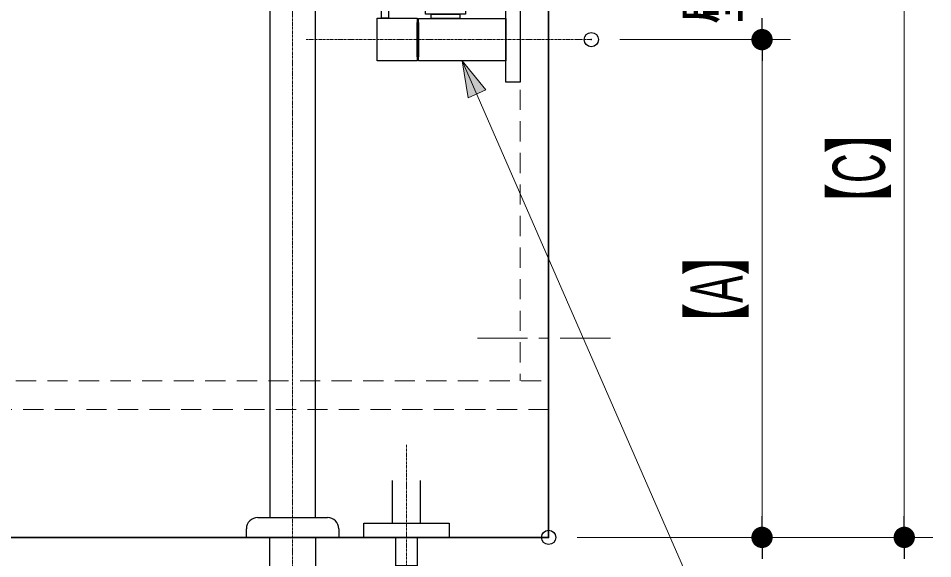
# Model space of a CAD drawing. Units: millimetres, scale not verified. Extents: x -6062 to 6062, y -3045 to 3045.
# Drawn here: x -3790 to -3148, y -2035 to -1655 of the extents above; entities that cross this region are included whole.
import ezdxf
from ezdxf.enums import TextEntityAlignment as Align

# ---------------------------------------------------------------- set-up
doc = ezdxf.new("R2010")
doc.units = ezdxf.units.MM
doc.header["$LTSCALE"] = 20
doc.header["$PDMODE"] = 32
doc.header["$PDSIZE"] = 10
doc.linetypes.add('USER1', pattern=[1.11, 0.71, -0.4])
doc.linetypes.add('USER2', pattern=[2.91, 1.76, -0.4, 0.35, -0.4])
for name, color, linetype, lineweight in [('0-0_5ボウル・キャビネット', 7, 'Continuous', 15), ('0-1_4給排水', 7, 'Continuous', 30), ('0-3_0', 7, 'Continuous', 25), ('0-6_2寸法-2', 7, 'Continuous', 15), ('0-8_2寸法-3', 7, 'Continuous', 15)]:
    doc.layers.add(name, color=color, linetype=linetype, lineweight=lineweight)
doc.layers.add('0-4_Defpoints', color=7, linetype='Continuous')
doc.styles.add('ＭＳ Ｐゴシック', font='')
doc.styles.get('ＭＳ Ｐゴシック').set_extended_font_data('MS PGothic')

# ---------------------------------------------------------------- blocks, each defined once
blk = doc.blocks.new('グループ-5')
at = {"layer": '0-1_4給排水', "linetype": 'USER2', "lineweight": 15}
blk.add_line((-36200, -41460), (-36200, -29380), dxfattribs=at)
at = {"layer": '0-1_4給排水'}
blk.add_line((-36850, -40306.7), (-36850, -40280), dxfattribs=at)
for points in [[(-36520, -30460), (-36520, -40120), (-35880, -40120), (-35880, -30460)], [(-36690, -40120), (-36687.5, -40120), (-35712.5, -40120), (-35710, -40120)], [(-35550, -40280), (-35550, -40306.7), (-35550, -40400), (-36850, -40400), (-36850, -40306.7)]]:
    blk.add_lwpolyline(points, dxfattribs=at)
blk.add_lwpolyline([(-36520, -40400), (-35880, -40400), (-35880, -41000), (-36520, -41000)], close=True, dxfattribs=at)
for centre, start, end in [((-36690, -40280), 90, 180), ((-35710, -40280), 0, 90)]:
    blk.add_arc(centre, 160, start, end, dxfattribs=at)
blk = doc.blocks.new('止水栓_側面')
at = {"layer": '0-1_4給排水', "linetype": 'USER2', "lineweight": 15}
blk.add_line((-3010, 0), (1000, 0), dxfattribs=at)
at = {"layer": '0-1_4給排水'}
blk.add_lwpolyline([(-900, 1200), (-900, 600), (-1200, 600), (-1200, 1200)], dxfattribs=at)
for points in [[(-1950, 660), (-1850, 660), (-1850, 300), (-1950, 300)], [(-1330, 600), (-770, 600), (-770, 360), (-1330, 360)], [(-200, 600), (0, 600), (0, -600), (-200, -600)], [(-1450, -300), (-2010, -300), (-2010, 300), (-1450, 300)], [(-1430, 298), (-200, 298), (-200, -298), (-1430, -298)], [(-1250, 360), (-850, 360), (-850, 298), (-1250, 298)], [(-1450, 240), (-1430, 240), (-1430, -240), (-1450, -240)]]:
    blk.add_lwpolyline(points, close=True, dxfattribs=at)
blk = doc.blocks.new('グループ-9')
at = {"layer": '0-1_4給排水', "linetype": 'USER2', "lineweight": 15}
for p, q in [((-33800, -27600), (-33800, -20100)), ((-33955.6, -30761.6), (-33894.4, -30297.5))]:
    blk.add_line(p, q, dxfattribs=at)
at = {"layer": '0-1_4給排水'}
for p, q in [((-33500, -20946.8), (-33500, -21200)), ((-34100, -21120), (-34100, -21200)), ((-33450, -23320), (-34150, -23320))]:
    blk.add_line(p, q, dxfattribs=at)
for points in [[(-35300, -20660), (-35300, -20860), (-34150, -20860), (-34150, -21120), (-33800, -21120), (-33450.1, -20918), (-33450, -20600), (-34150, -20600), (-34150, -20660)], [(-34150, -26520), (-33450, -26520), (-33450, -21200), (-34150, -21200), (-34150, -21685.7), (-36526.1, -21685.7), (-36585.2, -21688.6), (-36643.8, -21697.4), (-36701.2, -21711.8), (-36756.9, -21731.9), (-36819.3, -21762.2), (-36877.8, -21799.6), (-36933.2, -21845), (-36984, -21898), (-36985.7, -21900), (-37453.2, -22457.2), (-37146.8, -22714.3), (-36679.3, -22157.2), (-36662.9, -22139.8), (-36644.5, -22124.6), (-36624.5, -22111.6), (-36603, -22101.1), (-36584.5, -22094.4), (-36565.3, -22089.6), (-36545.8, -22086.7), (-36526.1, -22085.7), (-34150, -22085.7)], [(-33320, -26600), (-34280, -26600), (-34280, -26520), (-33320, -26520)]]:
    blk.add_lwpolyline(points, close=True, dxfattribs=at)
at = {"layer": '0-1_4給排水', "lineweight": 15}
for points in [[(-34150, -20860), (-34149.9, -20859.5), (-34149.5, -20858.1), (-34148.8, -20855.8), (-34148, -20852.6), (-34146.9, -20848.5), (-34145.7, -20843.6), (-34144.3, -20837.9), (-34142.9, -20831.4), (-34141.5, -20824.2), (-34140.1, -20816.4), (-34138.8, -20808), (-34137.7, -20799.1), (-34136.7, -20789.7), (-34136, -20780), (-34135.6, -20770.1), (-34135.4, -20760), (-34135.5, -20750.3), (-34136, -20740.7), (-34136.6, -20731.3), (-34137.5, -20722.2), (-34138.6, -20713.4), (-34139.9, -20705.1), (-34141.2, -20697.2), (-34142.7, -20689.9), (-34144.1, -20683.3), (-34145.4, -20677.4), (-34146.7, -20672.2), (-34147.8, -20667.9), (-34148.7, -20664.5), (-34149.4, -20662), (-34149.9, -20660.5), (-34150, -20660)], [(-34150, -22085.7), (-34149.4, -22084.7), (-34147.8, -22081.8), (-34145.1, -22076.9), (-34141.4, -22070.3), (-34137, -22061.9), (-34131.9, -22051.9), (-34126.3, -22040.5), (-34120.4, -22027.6), (-34114.3, -22013.5), (-34108.4, -21998.1), (-34102.8, -21981.6), (-34097.7, -21964.1), (-34093.4, -21945.6), (-34090.1, -21926.4), (-34088, -21906.6), (-34087.2, -21886.6), (-34087.9, -21866.6), (-34089.8, -21846.8), (-34093, -21827.6), (-34097.2, -21809.2), (-34102.2, -21791.7), (-34107.8, -21775.2), (-34113.7, -21759.7), (-34119.7, -21745.4), (-34125.6, -21732.4), (-34131.2, -21720.7), (-34136.5, -21710.5), (-34141, -21701.8), (-34144.8, -21694.9), (-34147.7, -21689.9), (-34149.4, -21686.8), (-34150, -21685.7)]]:
    blk.add_lwpolyline(points, dxfattribs=at)
at = {"layer": '0-1_4給排水', "linetype": 'USER2', "lineweight": 15}
for points in [[(-33800, -28858.1), (-33800, -28701.6), (-33800, -28259.2), (-33800, -26600)], [(-34050, -32800), (-34050, -32357.6), (-34050, -32201)]]:
    blk.add_lwpolyline(points, dxfattribs=at)
for centre, start, end in [((-44818.2, -28858.1), 352.49358, 0), ((-23031.8, -32201), 172.49358, 180)]:
    blk.add_arc(centre, 11018.2, start, end, dxfattribs=at)
at = {"layer": '0-1_4給排水'}
blk.add_blockref('止水栓_側面', (-33000, -33400), dxfattribs=at)
blk = doc.blocks.new('_Dot')
at = {"layer": '0-3_0'}
blk.add_line((-10, 0), (-20, 0), dxfattribs=at)
for points in [[(0, 0), (-5.36, 8.44), (-4.26, 9.05)], [(0, 0), (-4.26, 9.05), (-3.09, 9.51)], [(0, 0), (-3.09, 9.51), (-1.87, 9.82)], [(0, 0), (-1.87, 9.82), (-0.63, 9.98)], [(0, 0), (-0.63, 9.98), (0.63, 9.98)], [(0, 0), (0.63, 9.98), (1.87, 9.82)], [(0, 0), (1.87, 9.82), (3.09, 9.51)], [(0, 0), (3.09, 9.51), (4.26, 9.05)], [(0, 0), (4.26, 9.05), (5.36, 8.44)], [(0, 0), (-10, 0), (-9.92, 1.25)], [(0, 0), (-9.92, -1.25), (-10, 0)], [(0, 0), (-9.92, 1.25), (-9.69, 2.49)], [(0, 0), (-9.69, -2.49), (-9.92, -1.25)], [(0, 0), (-9.69, 2.49), (-9.3, 3.68)], [(0, 0), (-9.3, -3.68), (-9.69, -2.49)], [(0, 0), (-9.3, 3.68), (-8.76, 4.82)], [(0, 0), (-8.76, -4.82), (-9.3, -3.68)], [(0, 0), (-8.76, 4.82), (-8.09, 5.88)], [(0, 0), (-8.09, -5.88), (-8.76, -4.82)], [(0, 0), (-8.09, 5.88), (-7.29, 6.85)], [(0, 0), (-7.29, -6.85), (-8.09, -5.88)], [(0, 0), (-7.29, 6.85), (-6.37, 7.71)], [(0, 0), (-6.37, -7.71), (-7.29, -6.85)], [(0, 0), (-6.37, 7.71), (-5.36, 8.44)], [(0, 0), (-5.36, -8.44), (-6.37, -7.71)], [(0, 0), (-4.26, -9.05), (-5.36, -8.44)], [(0, 0), (-3.09, -9.51), (-4.26, -9.05)], [(0, 0), (-1.87, -9.82), (-3.09, -9.51)], [(0, 0), (-0.63, -9.98), (-1.87, -9.82)], [(0, 0), (0.63, -9.98), (-0.63, -9.98)], [(0, 0), (5.36, 8.44), (6.37, 7.71)], [(0, 0), (6.37, 7.71), (7.29, 6.85)], [(0, 0), (7.29, 6.85), (8.09, 5.88)], [(0, 0), (8.09, 5.88), (8.76, 4.82)], [(0, 0), (8.76, 4.82), (9.3, 3.68)], [(0, 0), (9.3, 3.68), (9.69, 2.49)], [(0, 0), (9.69, 2.49), (9.92, 1.25)], [(0, 0), (9.92, 1.25), (10, 0)], [(0, 0), (1.87, -9.82), (0.63, -9.98)], [(0, 0), (3.09, -9.51), (1.87, -9.82)], [(0, 0), (4.26, -9.05), (3.09, -9.51)], [(0, 0), (5.36, -8.44), (4.26, -9.05)], [(0, 0), (6.37, -7.71), (5.36, -8.44)], [(0, 0), (7.29, -6.85), (6.37, -7.71)], [(0, 0), (8.09, -5.88), (7.29, -6.85)], [(0, 0), (8.76, -4.82), (8.09, -5.88)], [(0, 0), (9.3, -3.68), (8.76, -4.82)], [(0, 0), (9.69, -2.49), (9.3, -3.68)], [(0, 0), (9.92, -1.25), (9.69, -2.49)], [(0, 0), (10, 0), (9.92, -1.25)]]:
    blk.add_solid(points, dxfattribs=at)
blk = doc.blocks.new('グループ-14')
at = {"layer": '0-1_4給排水', "linetype": 'USER2', "lineweight": 15}
blk.add_line((-34600, -39100), (-34600, -41300), dxfattribs=at)
at = {"layer": '0-1_4給排水'}
blk.add_lwpolyline([(-34800, -39600), (-34800, -40200), (-34400, -40200), (-34400, -39600)], dxfattribs=at)
for points in [[(-35200, -40200), (-34000, -40200), (-34000, -40400), (-35200, -40400)], [(-34750, -40400), (-34450, -40400), (-34450, -40800), (-34750, -40800)]]:
    blk.add_lwpolyline(points, close=True, dxfattribs=at)

msp = doc.modelspace()

# ---------------------------------------------------------------- linework, layer by layer
at = {"layer": '0-0_5ボウル・キャビネット', "linetype": 'USER2'}
msp.add_line((-3467.5, -1880), (-3367.5, -1880), dxfattribs=at)
at = {"layer": '0-0_5ボウル・キャビネット', "lineweight": 30}
msp.add_lwpolyline([(-4067.5, -2020), (-3417.5, -2020), (-3417.5, -770)], dxfattribs=at)
at = {"layer": '0-0_5ボウル・キャビネット', "linetype": 'USER1'}
msp.add_lwpolyline([(-3947.5, -1393.08), (-3947.5, -1350), (-3437.5, -1350), (-3437.5, -1910)], dxfattribs=at)
at = {"layer": '0-0_5ボウル・キャビネット', "lineweight": 30}
msp.add_lwpolyline([(-3947.5, -1390), (-3417.5, -1390), (-3417.5, -2020), (-3947.5, -2020)], close=True, dxfattribs=at)
at = {"layer": '0-0_5ボウル・キャビネット', "linetype": 'USER1'}
msp.add_lwpolyline([(-3947.5, -1910), (-3417.5, -1910), (-3417.5, -1930), (-3947.5, -1930)], close=True, dxfattribs=at)
at = {"layer": '0-4_Defpoints'}
for p in [(-3387.5, -1670), (-3387.5, -1670), (-3417.5, -2020), (-3417.5, -2020), (-3267.5, -2020), (-3267.5, -2020), (-3167.5, -2020)]:
    msp.add_point(p, dxfattribs=at)
at = {"layer": '0-6_2寸法-2'}
for p, q in [((-3167.5, -1500), (-3167.5, -2020)), ((-3167.5, -1515.01), (-3167.5, -2004.99)), ((-3367.5, -1670), (-3247.5, -1670)), ((-3367.5, -1670), (-3247.5, -1670)), ((-3267.5, -1670), (-3267.5, -2020)), ((-3267.5, -1685.01), (-3267.5, -2004.99)), ((-3397.5, -2020), (-3247.5, -2020)), ((-3397.5, -2020), (-3247.5, -2020)), ((-3247.5, -2020), (-3147.5, -2020)), ((-3247.5, -2020), (-3147.5, -2020))]:
    msp.add_line(p, q, dxfattribs=at)
at = {"layer": '0-8_2寸法-3'}
msp.add_lwpolyline([(-3605.69, -2420), (-3157.5, -2420), (-3478.25, -1684.9)], dxfattribs=at)
at = {"layer": '0-8_2寸法-3', "lineweight": 5}
msp.add_lwpolyline([(-3474.14, -1710.87), (-3478.25, -1684.9), (-3461.71, -1705.33)], close=True, dxfattribs=at)
at = {"layer": '0-8_2寸法-3'}
msp.add_solid([(-3474.14, -1710.87), (-3461.71, -1705.33), (-3478.25, -1684.9)], dxfattribs=at)

# ---------------------------------------------------------------- block references
at = {"layer": '0-1_4給排水', "xscale": 0.05, "yscale": 0.05}
for name in ['グループ-9', 'グループ-5', 'グループ-14']:
    msp.add_blockref(name, (-1787.5, 0), dxfattribs=at)
at = {"layer": '0-6_2寸法-2', "xscale": 0.7503418, "yscale": 0.7503418}
for p, rotation in [((-3267.5, -1670), 270), ((-3267.5, -1670), 90), ((-3267.5, -2020), 270), ((-3167.5, -2020), 270), ((-3267.5, -2020), 90), ((-3167.5, -2020), 90)]:
    msp.add_blockref('_Dot', p, dxfattribs=dict(at, rotation=rotation))

# ---------------------------------------------------------------- texts
at = {"layer": '0-6_2寸法-2', "style": 'ＭＳ Ｐゴシック'}
for s, width, p in [('壁給水・給湯位置', 0.95, (-3272.38, -1659.36)), ('【C】', 0.6, (-3170.13, -1800.83)), ('【A】', 0.6, (-3270.13, -1885.05))]:
    msp.add_text(s, height=36.69, rotation=90, dxfattribs=dict(at, width=width)).set_placement(p, align=Align.BOTTOM_LEFT)

doc.saveas('drawing.dxf')
